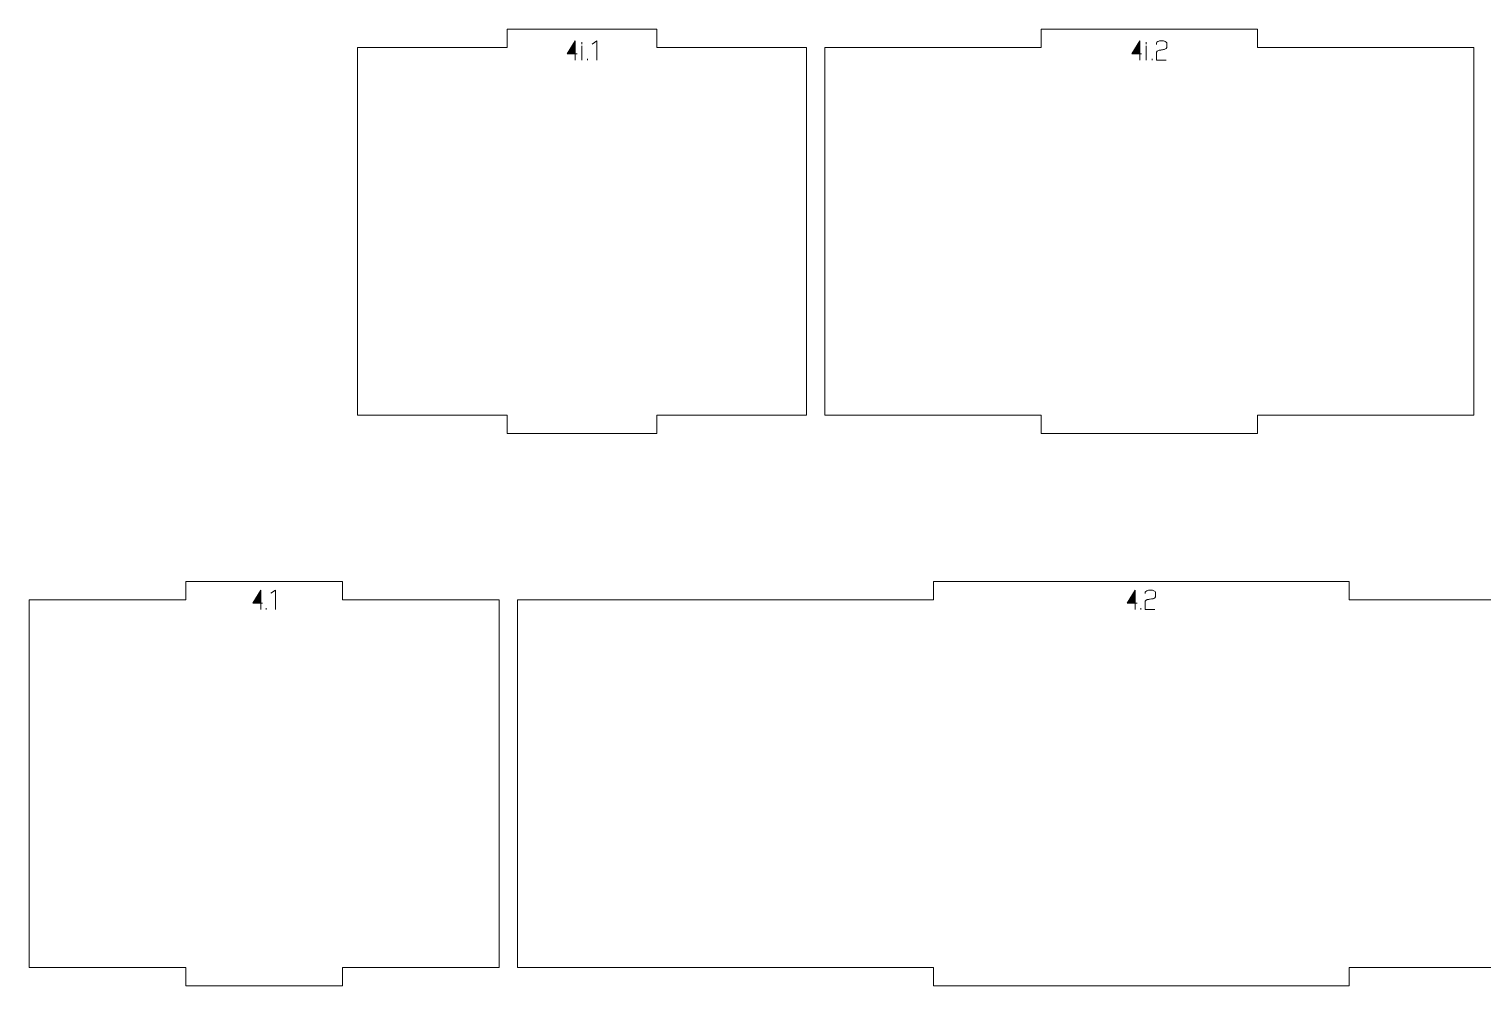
# Model space of a CAD drawing. Header units: centimetres. Extents: x -158 to 228, y -202 to 254.
# Drawn here: x -157.68 to -133.98, y -151.34 to -135.72 of the extents above; entities that cross this region are included whole.
import ezdxf

# ---------------------------------------------------------------- set-up
doc = ezdxf.new("R2010")
doc.units = ezdxf.units.CM
doc.header["$MEASUREMENT"] = 0
doc.layers.add('Capa 1', color=7, linetype='Continuous')

msp = doc.modelspace()

# ---------------------------------------------------------------- hatches: boundary and pattern name
at = {"layer": 'Capa 1', "true_color": 0x3e4095}
h = msp.add_hatch(color=175, dxfattribs=at)
edge = h.paths.add_edge_path()
edge.add_spline(control_points=[(-148.77781, -136.12683), (-148.77781, -136.12683), (-148.77781, -135.91449), (-148.77781, -135.91449), (-148.77781, -135.91449), (-148.9076, -136.12683), (-148.9076, -136.12683), (-148.9076, -136.12683), (-148.77781, -136.12683), (-148.77781, -136.12683)], knot_values=[0, 0, 0, 0, 0.33333333, 0.33333333, 0.33333333, 0.66666667, 0.66666667, 0.66666667, 1, 1, 1, 1], degree=3, periodic=1)
h = msp.add_hatch(color=175, dxfattribs=at)
edge = h.paths.add_edge_path()
edge.add_spline(control_points=[(-148.77781, -136.12683), (-148.77781, -136.12683), (-148.77781, -136.23139), (-148.77781, -136.23139), (-148.77781, -136.23139), (-148.77781, -136.12683), (-148.77781, -136.12683), (-148.77781, -136.12683), (-148.9076, -136.12683), (-148.9076, -136.12683), (-148.9076, -136.12683), (-148.77781, -135.91449), (-148.77781, -135.91449), (-148.77781, -135.91449), (-148.77781, -136.12683), (-148.77781, -136.12683), (-148.77781, -136.12683), (-148.748, -136.12683), (-148.748, -136.12683), (-148.748, -136.12683), (-148.77781, -136.12683), (-148.77781, -136.12683)], knot_values=[0, 0, 0, 0, 0.14285714, 0.14285714, 0.14285714, 0.28571429, 0.28571429, 0.28571429, 0.42857143, 0.42857143, 0.42857143, 0.57142857, 0.57142857, 0.57142857, 0.71428571, 0.71428571, 0.71428571, 0.85714286, 0.85714286, 0.85714286, 1, 1, 1, 1], degree=3, periodic=1)
h = msp.add_hatch(color=175, dxfattribs=at)
edge = h.paths.add_edge_path()
edge.add_spline(control_points=[(-148.67234, -135.96861), (-148.67234, -135.96861), (-148.67188, -135.93605), (-148.67188, -135.93605), (-148.67188, -135.93605), (-148.67234, -135.96861), (-148.67234, -135.96861)], knot_values=[0, 0, 0, 0, 0.5, 0.5, 0.5, 1, 1, 1, 1], degree=3, periodic=1)
h = msp.add_hatch(color=175, dxfattribs=at)
edge = h.paths.add_edge_path()
edge.add_spline(control_points=[(-148.67234, -136.23139), (-148.67234, -136.23139), (-148.67234, -135.9975), (-148.67234, -135.9975), (-148.67234, -135.9975), (-148.67234, -136.23139), (-148.67234, -136.23139)], knot_values=[0, 0, 0, 0, 0.5, 0.5, 0.5, 1, 1, 1, 1], degree=3, periodic=1)
h = msp.add_hatch(color=175, dxfattribs=at)
edge = h.paths.add_edge_path()
edge.add_spline(control_points=[(-148.42789, -135.91449), (-148.42789, -135.91449), (-148.50402, -135.96723), (-148.50402, -135.96723), (-148.50402, -135.96723), (-148.42789, -135.91449), (-148.42789, -135.91449), (-148.42789, -135.91449), (-148.42789, -136.23139), (-148.42789, -136.23139), (-148.42789, -136.23139), (-148.42789, -135.91449), (-148.42789, -135.91449)], knot_values=[0, 0, 0, 0, 0.25, 0.25, 0.25, 0.5, 0.5, 0.5, 0.75, 0.75, 0.75, 1, 1, 1, 1], degree=3, periodic=1)
h = msp.add_hatch(color=175, dxfattribs=at)
edge = h.paths.add_edge_path()
edge.add_spline(control_points=[(-139.57188, -136.12683), (-139.57188, -136.12683), (-139.57188, -135.91449), (-139.57188, -135.91449), (-139.57188, -135.91449), (-139.70167, -136.12683), (-139.70167, -136.12683), (-139.70167, -136.12683), (-139.57188, -136.12683), (-139.57188, -136.12683)], knot_values=[0, 0, 0, 0, 0.33333333, 0.33333333, 0.33333333, 0.66666667, 0.66666667, 0.66666667, 1, 1, 1, 1], degree=3, periodic=1)
h = msp.add_hatch(color=175, dxfattribs=at)
edge = h.paths.add_edge_path()
edge.add_spline(control_points=[(-139.57188, -136.12683), (-139.57188, -136.12683), (-139.57188, -136.23139), (-139.57188, -136.23139), (-139.57188, -136.23139), (-139.57188, -136.12683), (-139.57188, -136.12683), (-139.57188, -136.12683), (-139.70167, -136.12683), (-139.70167, -136.12683), (-139.70167, -136.12683), (-139.57188, -135.91449), (-139.57188, -135.91449), (-139.57188, -135.91449), (-139.57188, -136.12683), (-139.57188, -136.12683), (-139.57188, -136.12683), (-139.54207, -136.12683), (-139.54207, -136.12683), (-139.54207, -136.12683), (-139.57188, -136.12683), (-139.57188, -136.12683)], knot_values=[0, 0, 0, 0, 0.14285714, 0.14285714, 0.14285714, 0.28571429, 0.28571429, 0.28571429, 0.42857143, 0.42857143, 0.42857143, 0.57142857, 0.57142857, 0.57142857, 0.71428571, 0.71428571, 0.71428571, 0.85714286, 0.85714286, 0.85714286, 1, 1, 1, 1], degree=3, periodic=1)
h = msp.add_hatch(color=175, dxfattribs=at)
edge = h.paths.add_edge_path()
edge.add_spline(control_points=[(-139.46641, -135.96861), (-139.46641, -135.96861), (-139.46595, -135.93605), (-139.46595, -135.93605), (-139.46595, -135.93605), (-139.46641, -135.96861), (-139.46641, -135.96861)], knot_values=[0, 0, 0, 0, 0.5, 0.5, 0.5, 1, 1, 1, 1], degree=3, periodic=1)
h = msp.add_hatch(color=175, dxfattribs=at)
edge = h.paths.add_edge_path()
edge.add_spline(control_points=[(-139.46641, -136.23139), (-139.46641, -136.23139), (-139.46641, -135.9975), (-139.46641, -135.9975), (-139.46641, -135.9975), (-139.46641, -136.23139), (-139.46641, -136.23139)], knot_values=[0, 0, 0, 0, 0.5, 0.5, 0.5, 1, 1, 1, 1], degree=3, periodic=1)
h = msp.add_hatch(color=175, dxfattribs=at)
edge = h.paths.add_edge_path()
edge.add_spline(control_points=[(-139.29855, -136.23139), (-139.29855, -136.23139), (-139.29855, -136.09885), (-139.29855, -136.09885), (-139.29763, -136.08693), (-139.28678, -136.07776), (-139.26599, -136.07134), (-139.25743, -136.07072), (-139.24925, -136.06973), (-139.24145, -136.06835), (-139.23366, -136.06698), (-139.22578, -136.06553), (-139.21783, -136.064), (-139.20316, -136.06155), (-139.19192, -136.05956), (-139.18413, -136.05804), (-139.17633, -136.05651), (-139.16876, -136.05452), (-139.16142, -136.05207), (-139.14247, -136.04504), (-139.13299, -136.03602), (-139.13299, -136.02502), (-139.13299, -136.02502), (-139.13299, -135.95026), (-139.13299, -135.95026), (-139.13299, -135.94048), (-139.14086, -135.93215), (-139.15661, -135.92527), (-139.17235, -135.91839), (-139.192, -135.91495), (-139.21554, -135.91495), (-139.23908, -135.91495), (-139.25873, -135.91839), (-139.27447, -135.92527), (-139.29022, -135.93215), (-139.29809, -135.94048), (-139.29809, -135.95026), (-139.29809, -135.95026), (-139.29809, -135.97273), (-139.29809, -135.97273), (-139.29809, -135.97273), (-139.29809, -135.95026), (-139.29809, -135.95026), (-139.29809, -135.94048), (-139.29022, -135.93215), (-139.27447, -135.92527), (-139.25873, -135.91839), (-139.23908, -135.91495), (-139.21554, -135.91495), (-139.192, -135.91495), (-139.17235, -135.91839), (-139.15661, -135.92527), (-139.14086, -135.93215), (-139.13299, -135.94048), (-139.13299, -135.95026), (-139.13299, -135.95026), (-139.13299, -136.02502), (-139.13299, -136.02502), (-139.13299, -136.03602), (-139.14247, -136.04504), (-139.16142, -136.05207), (-139.16876, -136.05452), (-139.17633, -136.05651), (-139.18413, -136.05804), (-139.19192, -136.05956), (-139.20316, -136.06155), (-139.21783, -136.064), (-139.22578, -136.06553), (-139.23366, -136.06698), (-139.24145, -136.06835), (-139.24925, -136.06973), (-139.25743, -136.07072), (-139.26599, -136.07134), (-139.28678, -136.07776), (-139.29763, -136.08693), (-139.29855, -136.09885), (-139.29855, -136.09885), (-139.29855, -136.23139), (-139.29855, -136.23139), (-139.29855, -136.23139), (-139.1417, -136.23139), (-139.1417, -136.23139), (-139.1417, -136.23139), (-139.29855, -136.23139), (-139.29855, -136.23139)], knot_values=[0, 0, 0, 0, 0.03571429, 0.03571429, 0.03571429, 0.07142857, 0.07142857, 0.07142857, 0.10714286, 0.10714286, 0.10714286, 0.14285714, 0.14285714, 0.14285714, 0.17857143, 0.17857143, 0.17857143, 0.21428571, 0.21428571, 0.21428571, 0.25, 0.25, 0.25, 0.28571429, 0.28571429, 0.28571429, 0.32142857, 0.32142857, 0.32142857, 0.35714286, 0.35714286, 0.35714286, 0.39285714, 0.39285714, 0.39285714, 0.42857143, 0.42857143, 0.42857143, 0.46428571, 0.46428571, 0.46428571, 0.5, 0.5, 0.5, 0.53571429, 0.53571429, 0.53571429, 0.57142857, 0.57142857, 0.57142857, 0.60714286, 0.60714286, 0.60714286, 0.64285714, 0.64285714, 0.64285714, 0.67857143, 0.67857143, 0.67857143, 0.71428571, 0.71428571, 0.71428571, 0.75, 0.75, 0.75, 0.78571429, 0.78571429, 0.78571429, 0.82142857, 0.82142857, 0.82142857, 0.85714286, 0.85714286, 0.85714286, 0.89285714, 0.89285714, 0.89285714, 0.92857143, 0.92857143, 0.92857143, 0.96428571, 0.96428571, 0.96428571, 1, 1, 1, 1], degree=3, periodic=1)
h = msp.add_hatch(color=175, dxfattribs=at)
edge = h.paths.add_edge_path()
edge.add_spline(control_points=[(-148.5774, -136.23139), (-148.5774, -136.23139), (-148.5774, -136.20892), (-148.5774, -136.20892), (-148.5774, -136.20892), (-148.5774, -136.23139), (-148.5774, -136.23139)], knot_values=[0, 0, 0, 0, 0.5, 0.5, 0.5, 1, 1, 1, 1], degree=3, periodic=1)
h = msp.add_hatch(color=175, dxfattribs=at)
edge = h.paths.add_edge_path()
edge.add_spline(control_points=[(-139.37147, -136.23139), (-139.37147, -136.23139), (-139.37147, -136.20892), (-139.37147, -136.20892), (-139.37147, -136.20892), (-139.37147, -136.23139), (-139.37147, -136.23139)], knot_values=[0, 0, 0, 0, 0.5, 0.5, 0.5, 1, 1, 1, 1], degree=3, periodic=1)
h = msp.add_hatch(color=175, dxfattribs=at)
edge = h.paths.add_edge_path()
edge.add_spline(control_points=[(-153.90566, -145.0886), (-153.90566, -145.0886), (-153.90566, -144.87626), (-153.90566, -144.87626), (-153.90566, -144.87626), (-154.03545, -145.0886), (-154.03545, -145.0886), (-154.03545, -145.0886), (-153.90566, -145.0886), (-153.90566, -145.0886)], knot_values=[0, 0, 0, 0, 0.33333333, 0.33333333, 0.33333333, 0.66666667, 0.66666667, 0.66666667, 1, 1, 1, 1], degree=3, periodic=1)
h = msp.add_hatch(color=175, dxfattribs=at)
edge = h.paths.add_edge_path()
edge.add_spline(control_points=[(-153.90566, -145.0886), (-153.90566, -145.0886), (-153.90566, -145.19316), (-153.90566, -145.19316), (-153.90566, -145.19316), (-153.90566, -145.0886), (-153.90566, -145.0886), (-153.90566, -145.0886), (-154.03545, -145.0886), (-154.03545, -145.0886), (-154.03545, -145.0886), (-153.90566, -144.87626), (-153.90566, -144.87626), (-153.90566, -144.87626), (-153.90566, -145.0886), (-153.90566, -145.0886), (-153.90566, -145.0886), (-153.87585, -145.0886), (-153.87585, -145.0886), (-153.87585, -145.0886), (-153.90566, -145.0886), (-153.90566, -145.0886)], knot_values=[0, 0, 0, 0, 0.14285714, 0.14285714, 0.14285714, 0.28571429, 0.28571429, 0.28571429, 0.42857143, 0.42857143, 0.42857143, 0.57142857, 0.57142857, 0.57142857, 0.71428571, 0.71428571, 0.71428571, 0.85714286, 0.85714286, 0.85714286, 1, 1, 1, 1], degree=3, periodic=1)
h = msp.add_hatch(color=175, dxfattribs=at)
edge = h.paths.add_edge_path()
edge.add_spline(control_points=[(-153.66581, -144.87626), (-153.66581, -144.87626), (-153.74194, -144.929), (-153.74194, -144.929), (-153.74194, -144.929), (-153.66581, -144.87626), (-153.66581, -144.87626), (-153.66581, -144.87626), (-153.66581, -145.19316), (-153.66581, -145.19316), (-153.66581, -145.19316), (-153.66581, -144.87626), (-153.66581, -144.87626)], knot_values=[0, 0, 0, 0, 0.25, 0.25, 0.25, 0.5, 0.5, 0.5, 0.75, 0.75, 0.75, 1, 1, 1, 1], degree=3, periodic=1)
h = msp.add_hatch(color=175, dxfattribs=at)
edge = h.paths.add_edge_path()
edge.add_spline(control_points=[(-139.6451, -145.0886), (-139.6451, -145.0886), (-139.6451, -144.87626), (-139.6451, -144.87626), (-139.6451, -144.87626), (-139.77489, -145.0886), (-139.77489, -145.0886), (-139.77489, -145.0886), (-139.6451, -145.0886), (-139.6451, -145.0886)], knot_values=[0, 0, 0, 0, 0.33333333, 0.33333333, 0.33333333, 0.66666667, 0.66666667, 0.66666667, 1, 1, 1, 1], degree=3, periodic=1)
h = msp.add_hatch(color=175, dxfattribs=at)
edge = h.paths.add_edge_path()
edge.add_spline(control_points=[(-139.6451, -145.0886), (-139.6451, -145.0886), (-139.6451, -145.19316), (-139.6451, -145.19316), (-139.6451, -145.19316), (-139.6451, -145.0886), (-139.6451, -145.0886), (-139.6451, -145.0886), (-139.77489, -145.0886), (-139.77489, -145.0886), (-139.77489, -145.0886), (-139.6451, -144.87626), (-139.6451, -144.87626), (-139.6451, -144.87626), (-139.6451, -145.0886), (-139.6451, -145.0886), (-139.6451, -145.0886), (-139.61529, -145.0886), (-139.61529, -145.0886), (-139.61529, -145.0886), (-139.6451, -145.0886), (-139.6451, -145.0886)], knot_values=[0, 0, 0, 0, 0.14285714, 0.14285714, 0.14285714, 0.28571429, 0.28571429, 0.28571429, 0.42857143, 0.42857143, 0.42857143, 0.57142857, 0.57142857, 0.57142857, 0.71428571, 0.71428571, 0.71428571, 0.85714286, 0.85714286, 0.85714286, 1, 1, 1, 1], degree=3, periodic=1)
h = msp.add_hatch(color=175, dxfattribs=at)
edge = h.paths.add_edge_path()
edge.add_spline(control_points=[(-139.48184, -145.19316), (-139.48184, -145.19316), (-139.48184, -145.06062), (-139.48184, -145.06062), (-139.48092, -145.0487), (-139.47007, -145.03953), (-139.44928, -145.03311), (-139.44072, -145.03249), (-139.43254, -145.0315), (-139.42474, -145.03012), (-139.41695, -145.02875), (-139.40907, -145.0273), (-139.40112, -145.02577), (-139.38645, -145.02332), (-139.37521, -145.02133), (-139.36742, -145.01981), (-139.35962, -145.01828), (-139.35205, -145.01629), (-139.34471, -145.01384), (-139.32576, -145.00681), (-139.31628, -144.99779), (-139.31628, -144.98679), (-139.31628, -144.98679), (-139.31628, -144.91203), (-139.31628, -144.91203), (-139.31628, -144.90225), (-139.32415, -144.89392), (-139.3399, -144.88704), (-139.35564, -144.88016), (-139.37529, -144.87672), (-139.39883, -144.87672), (-139.42237, -144.87672), (-139.44202, -144.88016), (-139.45776, -144.88704), (-139.47351, -144.89392), (-139.48138, -144.90225), (-139.48138, -144.91203), (-139.48138, -144.91203), (-139.48138, -144.9345), (-139.48138, -144.9345), (-139.48138, -144.9345), (-139.48138, -144.91203), (-139.48138, -144.91203), (-139.48138, -144.90225), (-139.47351, -144.89392), (-139.45776, -144.88704), (-139.44202, -144.88016), (-139.42237, -144.87672), (-139.39883, -144.87672), (-139.37529, -144.87672), (-139.35564, -144.88016), (-139.3399, -144.88704), (-139.32415, -144.89392), (-139.31628, -144.90225), (-139.31628, -144.91203), (-139.31628, -144.91203), (-139.31628, -144.98679), (-139.31628, -144.98679), (-139.31628, -144.99779), (-139.32576, -145.00681), (-139.34471, -145.01384), (-139.35205, -145.01629), (-139.35962, -145.01828), (-139.36742, -145.01981), (-139.37521, -145.02133), (-139.38645, -145.02332), (-139.40112, -145.02577), (-139.40907, -145.0273), (-139.41695, -145.02875), (-139.42474, -145.03012), (-139.43254, -145.0315), (-139.44072, -145.03249), (-139.44928, -145.03311), (-139.47007, -145.03953), (-139.48092, -145.0487), (-139.48184, -145.06062), (-139.48184, -145.06062), (-139.48184, -145.19316), (-139.48184, -145.19316), (-139.48184, -145.19316), (-139.32499, -145.19316), (-139.32499, -145.19316), (-139.32499, -145.19316), (-139.48184, -145.19316), (-139.48184, -145.19316)], knot_values=[0, 0, 0, 0, 0.03571429, 0.03571429, 0.03571429, 0.07142857, 0.07142857, 0.07142857, 0.10714286, 0.10714286, 0.10714286, 0.14285714, 0.14285714, 0.14285714, 0.17857143, 0.17857143, 0.17857143, 0.21428571, 0.21428571, 0.21428571, 0.25, 0.25, 0.25, 0.28571429, 0.28571429, 0.28571429, 0.32142857, 0.32142857, 0.32142857, 0.35714286, 0.35714286, 0.35714286, 0.39285714, 0.39285714, 0.39285714, 0.42857143, 0.42857143, 0.42857143, 0.46428571, 0.46428571, 0.46428571, 0.5, 0.5, 0.5, 0.53571429, 0.53571429, 0.53571429, 0.57142857, 0.57142857, 0.57142857, 0.60714286, 0.60714286, 0.60714286, 0.64285714, 0.64285714, 0.64285714, 0.67857143, 0.67857143, 0.67857143, 0.71428571, 0.71428571, 0.71428571, 0.75, 0.75, 0.75, 0.78571429, 0.78571429, 0.78571429, 0.82142857, 0.82142857, 0.82142857, 0.85714286, 0.85714286, 0.85714286, 0.89285714, 0.89285714, 0.89285714, 0.92857143, 0.92857143, 0.92857143, 0.96428571, 0.96428571, 0.96428571, 1, 1, 1, 1], degree=3, periodic=1)
h = msp.add_hatch(color=175, dxfattribs=at)
edge = h.paths.add_edge_path()
edge.add_spline(control_points=[(-153.81532, -145.19316), (-153.81532, -145.19316), (-153.81532, -145.17069), (-153.81532, -145.17069), (-153.81532, -145.17069), (-153.81532, -145.19316), (-153.81532, -145.19316)], knot_values=[0, 0, 0, 0, 0.5, 0.5, 0.5, 1, 1, 1, 1], degree=3, periodic=1)
h = msp.add_hatch(color=175, dxfattribs=at)
edge = h.paths.add_edge_path()
edge.add_spline(control_points=[(-139.55476, -145.19316), (-139.55476, -145.19316), (-139.55476, -145.17069), (-139.55476, -145.17069), (-139.55476, -145.17069), (-139.55476, -145.19316), (-139.55476, -145.19316)], knot_values=[0, 0, 0, 0, 0.5, 0.5, 0.5, 1, 1, 1, 1], degree=3, periodic=1)

# ---------------------------------------------------------------- linework, layer by layer
at = {"layer": 'Capa 1', "color": 240, "lineweight": 20}
for points in [[(-152.32662, -136.02339), (-152.32662, -136.02339), (-152.32662, -142.02339), (-152.32662, -142.02339), (-152.32662, -142.02339), (-149.88737, -142.02339), (-149.88737, -142.02339), (-149.88737, -142.02339), (-149.88737, -142.32339), (-149.88737, -142.32339), (-149.88737, -142.32339), (-147.44812, -142.32339), (-147.44812, -142.32339), (-147.44812, -142.32339), (-147.44812, -142.02339), (-147.44812, -142.02339), (-147.44812, -142.02339), (-145.00887, -142.02339), (-145.00887, -142.02339), (-145.00887, -142.02339), (-145.00887, -136.02339), (-145.00887, -136.02339), (-145.00887, -136.02339), (-147.44812, -136.02339), (-147.44812, -136.02339), (-147.44812, -136.02339), (-147.44812, -135.72339), (-147.44812, -135.72339), (-147.44812, -135.72339), (-149.88737, -135.72339), (-149.88737, -135.72339), (-149.88737, -135.72339), (-149.88737, -136.02339), (-149.88737, -136.02339), (-149.88737, -136.02339), (-152.32662, -136.02339), (-152.32662, -136.02339)], [(-144.70887, -136.02339), (-144.70887, -136.02339), (-144.70887, -142.02339), (-144.70887, -142.02339), (-144.70887, -142.02339), (-141.18118, -142.02339), (-141.18118, -142.02339), (-141.18118, -142.02339), (-141.18118, -142.32339), (-141.18118, -142.32339), (-141.18118, -142.32339), (-137.65348, -142.32339), (-137.65348, -142.32339), (-137.65348, -142.32339), (-137.65348, -142.02339), (-137.65348, -142.02339), (-137.65348, -142.02339), (-134.12579, -142.02339), (-134.12579, -142.02339), (-134.12579, -142.02339), (-134.12579, -136.02339), (-134.12579, -136.02339), (-134.12579, -136.02339), (-137.65348, -136.02339), (-137.65348, -136.02339), (-137.65348, -136.02339), (-137.65348, -135.72339), (-137.65348, -135.72339), (-137.65348, -135.72339), (-141.18118, -135.72339), (-141.18118, -135.72339), (-141.18118, -135.72339), (-141.18118, -136.02339), (-141.18118, -136.02339), (-141.18118, -136.02339), (-144.70887, -136.02339), (-144.70887, -136.02339)], [(-157.68401, -145.03596), (-157.68401, -145.03596), (-157.68401, -151.03596), (-157.68401, -151.03596), (-157.68401, -151.03596), (-155.12842, -151.03596), (-155.12842, -151.03596), (-155.12842, -151.03596), (-155.12842, -151.33596), (-155.12842, -151.33596), (-155.12842, -151.33596), (-152.57284, -151.33596), (-152.57284, -151.33596), (-152.57284, -151.33596), (-152.57284, -151.03596), (-152.57284, -151.03596), (-152.57284, -151.03596), (-150.01725, -151.03596), (-150.01725, -151.03596), (-150.01725, -151.03596), (-150.01725, -145.03596), (-150.01725, -145.03596), (-150.01725, -145.03596), (-152.57284, -145.03596), (-152.57284, -145.03596), (-152.57284, -145.03596), (-152.57284, -144.73596), (-152.57284, -144.73596), (-152.57284, -144.73596), (-155.12842, -144.73596), (-155.12842, -144.73596), (-155.12842, -144.73596), (-155.12842, -145.03596), (-155.12842, -145.03596), (-155.12842, -145.03596), (-157.68401, -145.03596), (-157.68401, -145.03596)], [(-149.71725, -145.03596), (-149.71725, -145.03596), (-149.71725, -151.03596), (-149.71725, -151.03596), (-149.71725, -151.03596), (-142.93614, -151.03596), (-142.93614, -151.03596), (-142.93614, -151.03596), (-142.93614, -151.33596), (-142.93614, -151.33596), (-142.93614, -151.33596), (-136.15503, -151.33596), (-136.15503, -151.33596), (-136.15503, -151.33596), (-136.15503, -151.03596), (-136.15503, -151.03596), (-136.15503, -151.03596), (-129.37392, -151.03596), (-129.37392, -151.03596), (-129.37392, -151.03596), (-129.37392, -145.03596), (-129.37392, -145.03596), (-129.37392, -145.03596), (-136.15503, -145.03596), (-136.15503, -145.03596), (-136.15503, -145.03596), (-136.15503, -144.73596), (-136.15503, -144.73596), (-136.15503, -144.73596), (-142.93614, -144.73596), (-142.93614, -144.73596), (-142.93614, -144.73596), (-142.93614, -145.03596), (-142.93614, -145.03596), (-142.93614, -145.03596), (-149.71725, -145.03596), (-149.71725, -145.03596)]]:
    msp.add_open_spline(points, degree=3, knots=[0, 0, 0, 0, 0.08333333, 0.08333333, 0.08333333, 0.16666667, 0.16666667, 0.16666667, 0.25, 0.25, 0.25, 0.33333333, 0.33333333, 0.33333333, 0.41666667, 0.41666667, 0.41666667, 0.5, 0.5, 0.5, 0.58333333, 0.58333333, 0.58333333, 0.66666667, 0.66666667, 0.66666667, 0.75, 0.75, 0.75, 0.83333333, 0.83333333, 0.83333333, 0.91666667, 0.91666667, 0.91666667, 1, 1, 1, 1], dxfattribs=at)
at = {"layer": 'Capa 1', "color": 114, "lineweight": 9}
for points, knots in [([(-148.77781, -136.12683), (-148.77781, -136.12683), (-148.77781, -135.91449), (-148.77781, -135.91449), (-148.77781, -135.91449), (-148.9076, -136.12683), (-148.9076, -136.12683), (-148.9076, -136.12683), (-148.77781, -136.12683), (-148.77781, -136.12683)], [0, 0, 0, 0, 0.33333333, 0.33333333, 0.33333333, 0.66666667, 0.66666667, 0.66666667, 1, 1, 1, 1]), ([(-148.77781, -136.12683), (-148.77781, -136.12683), (-148.77781, -136.23139), (-148.77781, -136.23139), (-148.77781, -136.23139), (-148.77781, -136.12683), (-148.77781, -136.12683), (-148.77781, -136.12683), (-148.9076, -136.12683), (-148.9076, -136.12683), (-148.9076, -136.12683), (-148.77781, -135.91449), (-148.77781, -135.91449), (-148.77781, -135.91449), (-148.77781, -136.12683), (-148.77781, -136.12683), (-148.77781, -136.12683), (-148.748, -136.12683), (-148.748, -136.12683), (-148.748, -136.12683), (-148.77781, -136.12683), (-148.77781, -136.12683)], [0, 0, 0, 0, 0.14285714, 0.14285714, 0.14285714, 0.28571429, 0.28571429, 0.28571429, 0.42857143, 0.42857143, 0.42857143, 0.57142857, 0.57142857, 0.57142857, 0.71428571, 0.71428571, 0.71428571, 0.85714286, 0.85714286, 0.85714286, 1, 1, 1, 1]), ([(-148.67234, -135.96861), (-148.67234, -135.96861), (-148.67188, -135.93605), (-148.67188, -135.93605), (-148.67188, -135.93605), (-148.67234, -135.96861), (-148.67234, -135.96861)], [0, 0, 0, 0, 0.5, 0.5, 0.5, 1, 1, 1, 1]), ([(-148.67234, -136.23139), (-148.67234, -136.23139), (-148.67234, -135.9975), (-148.67234, -135.9975), (-148.67234, -135.9975), (-148.67234, -136.23139), (-148.67234, -136.23139)], [0, 0, 0, 0, 0.5, 0.5, 0.5, 1, 1, 1, 1]), ([(-148.42789, -135.91449), (-148.42789, -135.91449), (-148.50402, -135.96723), (-148.50402, -135.96723), (-148.50402, -135.96723), (-148.42789, -135.91449), (-148.42789, -135.91449), (-148.42789, -135.91449), (-148.42789, -136.23139), (-148.42789, -136.23139), (-148.42789, -136.23139), (-148.42789, -135.91449), (-148.42789, -135.91449)], [0, 0, 0, 0, 0.25, 0.25, 0.25, 0.5, 0.5, 0.5, 0.75, 0.75, 0.75, 1, 1, 1, 1]), ([(-139.57188, -136.12683), (-139.57188, -136.12683), (-139.57188, -135.91449), (-139.57188, -135.91449), (-139.57188, -135.91449), (-139.70167, -136.12683), (-139.70167, -136.12683), (-139.70167, -136.12683), (-139.57188, -136.12683), (-139.57188, -136.12683)], [0, 0, 0, 0, 0.33333333, 0.33333333, 0.33333333, 0.66666667, 0.66666667, 0.66666667, 1, 1, 1, 1]), ([(-139.57188, -136.12683), (-139.57188, -136.12683), (-139.57188, -136.23139), (-139.57188, -136.23139), (-139.57188, -136.23139), (-139.57188, -136.12683), (-139.57188, -136.12683), (-139.57188, -136.12683), (-139.70167, -136.12683), (-139.70167, -136.12683), (-139.70167, -136.12683), (-139.57188, -135.91449), (-139.57188, -135.91449), (-139.57188, -135.91449), (-139.57188, -136.12683), (-139.57188, -136.12683), (-139.57188, -136.12683), (-139.54207, -136.12683), (-139.54207, -136.12683), (-139.54207, -136.12683), (-139.57188, -136.12683), (-139.57188, -136.12683)], [0, 0, 0, 0, 0.14285714, 0.14285714, 0.14285714, 0.28571429, 0.28571429, 0.28571429, 0.42857143, 0.42857143, 0.42857143, 0.57142857, 0.57142857, 0.57142857, 0.71428571, 0.71428571, 0.71428571, 0.85714286, 0.85714286, 0.85714286, 1, 1, 1, 1]), ([(-139.46641, -135.96861), (-139.46641, -135.96861), (-139.46595, -135.93605), (-139.46595, -135.93605), (-139.46595, -135.93605), (-139.46641, -135.96861), (-139.46641, -135.96861)], [0, 0, 0, 0, 0.5, 0.5, 0.5, 1, 1, 1, 1]), ([(-139.46641, -136.23139), (-139.46641, -136.23139), (-139.46641, -135.9975), (-139.46641, -135.9975), (-139.46641, -135.9975), (-139.46641, -136.23139), (-139.46641, -136.23139)], [0, 0, 0, 0, 0.5, 0.5, 0.5, 1, 1, 1, 1]), ([(-139.29855, -136.23139), (-139.29855, -136.23139), (-139.29855, -136.09885), (-139.29855, -136.09885), (-139.29763, -136.08693), (-139.28678, -136.07776), (-139.26599, -136.07134), (-139.25743, -136.07072), (-139.24925, -136.06973), (-139.24145, -136.06835), (-139.23366, -136.06698), (-139.22578, -136.06553), (-139.21783, -136.064), (-139.20316, -136.06155), (-139.19192, -136.05956), (-139.18413, -136.05804), (-139.17633, -136.05651), (-139.16876, -136.05452), (-139.16142, -136.05207), (-139.14247, -136.04504), (-139.13299, -136.03602), (-139.13299, -136.02502), (-139.13299, -136.02502), (-139.13299, -135.95026), (-139.13299, -135.95026), (-139.13299, -135.94048), (-139.14086, -135.93215), (-139.15661, -135.92527), (-139.17235, -135.91839), (-139.192, -135.91495), (-139.21554, -135.91495), (-139.23908, -135.91495), (-139.25873, -135.91839), (-139.27447, -135.92527), (-139.29022, -135.93215), (-139.29809, -135.94048), (-139.29809, -135.95026), (-139.29809, -135.95026), (-139.29809, -135.97273), (-139.29809, -135.97273), (-139.29809, -135.97273), (-139.29809, -135.95026), (-139.29809, -135.95026), (-139.29809, -135.94048), (-139.29022, -135.93215), (-139.27447, -135.92527), (-139.25873, -135.91839), (-139.23908, -135.91495), (-139.21554, -135.91495), (-139.192, -135.91495), (-139.17235, -135.91839), (-139.15661, -135.92527), (-139.14086, -135.93215), (-139.13299, -135.94048), (-139.13299, -135.95026), (-139.13299, -135.95026), (-139.13299, -136.02502), (-139.13299, -136.02502), (-139.13299, -136.03602), (-139.14247, -136.04504), (-139.16142, -136.05207), (-139.16876, -136.05452), (-139.17633, -136.05651), (-139.18413, -136.05804), (-139.19192, -136.05956), (-139.20316, -136.06155), (-139.21783, -136.064), (-139.22578, -136.06553), (-139.23366, -136.06698), (-139.24145, -136.06835), (-139.24925, -136.06973), (-139.25743, -136.07072), (-139.26599, -136.07134), (-139.28678, -136.07776), (-139.29763, -136.08693), (-139.29855, -136.09885), (-139.29855, -136.09885), (-139.29855, -136.23139), (-139.29855, -136.23139), (-139.29855, -136.23139), (-139.1417, -136.23139), (-139.1417, -136.23139), (-139.1417, -136.23139), (-139.29855, -136.23139), (-139.29855, -136.23139)], [0, 0, 0, 0, 0.03571429, 0.03571429, 0.03571429, 0.07142857, 0.07142857, 0.07142857, 0.10714286, 0.10714286, 0.10714286, 0.14285714, 0.14285714, 0.14285714, 0.17857143, 0.17857143, 0.17857143, 0.21428571, 0.21428571, 0.21428571, 0.25, 0.25, 0.25, 0.28571429, 0.28571429, 0.28571429, 0.32142857, 0.32142857, 0.32142857, 0.35714286, 0.35714286, 0.35714286, 0.39285714, 0.39285714, 0.39285714, 0.42857143, 0.42857143, 0.42857143, 0.46428571, 0.46428571, 0.46428571, 0.5, 0.5, 0.5, 0.53571429, 0.53571429, 0.53571429, 0.57142857, 0.57142857, 0.57142857, 0.60714286, 0.60714286, 0.60714286, 0.64285714, 0.64285714, 0.64285714, 0.67857143, 0.67857143, 0.67857143, 0.71428571, 0.71428571, 0.71428571, 0.75, 0.75, 0.75, 0.78571429, 0.78571429, 0.78571429, 0.82142857, 0.82142857, 0.82142857, 0.85714286, 0.85714286, 0.85714286, 0.89285714, 0.89285714, 0.89285714, 0.92857143, 0.92857143, 0.92857143, 0.96428571, 0.96428571, 0.96428571, 1, 1, 1, 1]), ([(-148.5774, -136.23139), (-148.5774, -136.23139), (-148.5774, -136.20892), (-148.5774, -136.20892), (-148.5774, -136.20892), (-148.5774, -136.23139), (-148.5774, -136.23139)], [0, 0, 0, 0, 0.5, 0.5, 0.5, 1, 1, 1, 1]), ([(-139.37147, -136.23139), (-139.37147, -136.23139), (-139.37147, -136.20892), (-139.37147, -136.20892), (-139.37147, -136.20892), (-139.37147, -136.23139), (-139.37147, -136.23139)], [0, 0, 0, 0, 0.5, 0.5, 0.5, 1, 1, 1, 1]), ([(-153.90566, -145.0886), (-153.90566, -145.0886), (-153.90566, -144.87626), (-153.90566, -144.87626), (-153.90566, -144.87626), (-154.03545, -145.0886), (-154.03545, -145.0886), (-154.03545, -145.0886), (-153.90566, -145.0886), (-153.90566, -145.0886)], [0, 0, 0, 0, 0.33333333, 0.33333333, 0.33333333, 0.66666667, 0.66666667, 0.66666667, 1, 1, 1, 1]), ([(-153.90566, -145.0886), (-153.90566, -145.0886), (-153.90566, -145.19316), (-153.90566, -145.19316), (-153.90566, -145.19316), (-153.90566, -145.0886), (-153.90566, -145.0886), (-153.90566, -145.0886), (-154.03545, -145.0886), (-154.03545, -145.0886), (-154.03545, -145.0886), (-153.90566, -144.87626), (-153.90566, -144.87626), (-153.90566, -144.87626), (-153.90566, -145.0886), (-153.90566, -145.0886), (-153.90566, -145.0886), (-153.87585, -145.0886), (-153.87585, -145.0886), (-153.87585, -145.0886), (-153.90566, -145.0886), (-153.90566, -145.0886)], [0, 0, 0, 0, 0.14285714, 0.14285714, 0.14285714, 0.28571429, 0.28571429, 0.28571429, 0.42857143, 0.42857143, 0.42857143, 0.57142857, 0.57142857, 0.57142857, 0.71428571, 0.71428571, 0.71428571, 0.85714286, 0.85714286, 0.85714286, 1, 1, 1, 1]), ([(-153.66581, -144.87626), (-153.66581, -144.87626), (-153.74194, -144.929), (-153.74194, -144.929), (-153.74194, -144.929), (-153.66581, -144.87626), (-153.66581, -144.87626), (-153.66581, -144.87626), (-153.66581, -145.19316), (-153.66581, -145.19316), (-153.66581, -145.19316), (-153.66581, -144.87626), (-153.66581, -144.87626)], [0, 0, 0, 0, 0.25, 0.25, 0.25, 0.5, 0.5, 0.5, 0.75, 0.75, 0.75, 1, 1, 1, 1]), ([(-139.6451, -145.0886), (-139.6451, -145.0886), (-139.6451, -144.87626), (-139.6451, -144.87626), (-139.6451, -144.87626), (-139.77489, -145.0886), (-139.77489, -145.0886), (-139.77489, -145.0886), (-139.6451, -145.0886), (-139.6451, -145.0886)], [0, 0, 0, 0, 0.33333333, 0.33333333, 0.33333333, 0.66666667, 0.66666667, 0.66666667, 1, 1, 1, 1]), ([(-139.6451, -145.0886), (-139.6451, -145.0886), (-139.6451, -145.19316), (-139.6451, -145.19316), (-139.6451, -145.19316), (-139.6451, -145.0886), (-139.6451, -145.0886), (-139.6451, -145.0886), (-139.77489, -145.0886), (-139.77489, -145.0886), (-139.77489, -145.0886), (-139.6451, -144.87626), (-139.6451, -144.87626), (-139.6451, -144.87626), (-139.6451, -145.0886), (-139.6451, -145.0886), (-139.6451, -145.0886), (-139.61529, -145.0886), (-139.61529, -145.0886), (-139.61529, -145.0886), (-139.6451, -145.0886), (-139.6451, -145.0886)], [0, 0, 0, 0, 0.14285714, 0.14285714, 0.14285714, 0.28571429, 0.28571429, 0.28571429, 0.42857143, 0.42857143, 0.42857143, 0.57142857, 0.57142857, 0.57142857, 0.71428571, 0.71428571, 0.71428571, 0.85714286, 0.85714286, 0.85714286, 1, 1, 1, 1]), ([(-139.48184, -145.19316), (-139.48184, -145.19316), (-139.48184, -145.06062), (-139.48184, -145.06062), (-139.48092, -145.0487), (-139.47007, -145.03953), (-139.44928, -145.03311), (-139.44072, -145.03249), (-139.43254, -145.0315), (-139.42474, -145.03012), (-139.41695, -145.02875), (-139.40907, -145.0273), (-139.40112, -145.02577), (-139.38645, -145.02332), (-139.37521, -145.02133), (-139.36742, -145.01981), (-139.35962, -145.01828), (-139.35205, -145.01629), (-139.34471, -145.01384), (-139.32576, -145.00681), (-139.31628, -144.99779), (-139.31628, -144.98679), (-139.31628, -144.98679), (-139.31628, -144.91203), (-139.31628, -144.91203), (-139.31628, -144.90225), (-139.32415, -144.89392), (-139.3399, -144.88704), (-139.35564, -144.88016), (-139.37529, -144.87672), (-139.39883, -144.87672), (-139.42237, -144.87672), (-139.44202, -144.88016), (-139.45776, -144.88704), (-139.47351, -144.89392), (-139.48138, -144.90225), (-139.48138, -144.91203), (-139.48138, -144.91203), (-139.48138, -144.9345), (-139.48138, -144.9345), (-139.48138, -144.9345), (-139.48138, -144.91203), (-139.48138, -144.91203), (-139.48138, -144.90225), (-139.47351, -144.89392), (-139.45776, -144.88704), (-139.44202, -144.88016), (-139.42237, -144.87672), (-139.39883, -144.87672), (-139.37529, -144.87672), (-139.35564, -144.88016), (-139.3399, -144.88704), (-139.32415, -144.89392), (-139.31628, -144.90225), (-139.31628, -144.91203), (-139.31628, -144.91203), (-139.31628, -144.98679), (-139.31628, -144.98679), (-139.31628, -144.99779), (-139.32576, -145.00681), (-139.34471, -145.01384), (-139.35205, -145.01629), (-139.35962, -145.01828), (-139.36742, -145.01981), (-139.37521, -145.02133), (-139.38645, -145.02332), (-139.40112, -145.02577), (-139.40907, -145.0273), (-139.41695, -145.02875), (-139.42474, -145.03012), (-139.43254, -145.0315), (-139.44072, -145.03249), (-139.44928, -145.03311), (-139.47007, -145.03953), (-139.48092, -145.0487), (-139.48184, -145.06062), (-139.48184, -145.06062), (-139.48184, -145.19316), (-139.48184, -145.19316), (-139.48184, -145.19316), (-139.32499, -145.19316), (-139.32499, -145.19316), (-139.32499, -145.19316), (-139.48184, -145.19316), (-139.48184, -145.19316)], [0, 0, 0, 0, 0.03571429, 0.03571429, 0.03571429, 0.07142857, 0.07142857, 0.07142857, 0.10714286, 0.10714286, 0.10714286, 0.14285714, 0.14285714, 0.14285714, 0.17857143, 0.17857143, 0.17857143, 0.21428571, 0.21428571, 0.21428571, 0.25, 0.25, 0.25, 0.28571429, 0.28571429, 0.28571429, 0.32142857, 0.32142857, 0.32142857, 0.35714286, 0.35714286, 0.35714286, 0.39285714, 0.39285714, 0.39285714, 0.42857143, 0.42857143, 0.42857143, 0.46428571, 0.46428571, 0.46428571, 0.5, 0.5, 0.5, 0.53571429, 0.53571429, 0.53571429, 0.57142857, 0.57142857, 0.57142857, 0.60714286, 0.60714286, 0.60714286, 0.64285714, 0.64285714, 0.64285714, 0.67857143, 0.67857143, 0.67857143, 0.71428571, 0.71428571, 0.71428571, 0.75, 0.75, 0.75, 0.78571429, 0.78571429, 0.78571429, 0.82142857, 0.82142857, 0.82142857, 0.85714286, 0.85714286, 0.85714286, 0.89285714, 0.89285714, 0.89285714, 0.92857143, 0.92857143, 0.92857143, 0.96428571, 0.96428571, 0.96428571, 1, 1, 1, 1]), ([(-153.81532, -145.19316), (-153.81532, -145.19316), (-153.81532, -145.17069), (-153.81532, -145.17069), (-153.81532, -145.17069), (-153.81532, -145.19316), (-153.81532, -145.19316)], [0, 0, 0, 0, 0.5, 0.5, 0.5, 1, 1, 1, 1]), ([(-139.55476, -145.19316), (-139.55476, -145.19316), (-139.55476, -145.17069), (-139.55476, -145.17069), (-139.55476, -145.17069), (-139.55476, -145.19316), (-139.55476, -145.19316)], [0, 0, 0, 0, 0.5, 0.5, 0.5, 1, 1, 1, 1])]:
    msp.add_open_spline(points, degree=3, knots=knots, dxfattribs=at)

doc.saveas('drawing.dxf')
